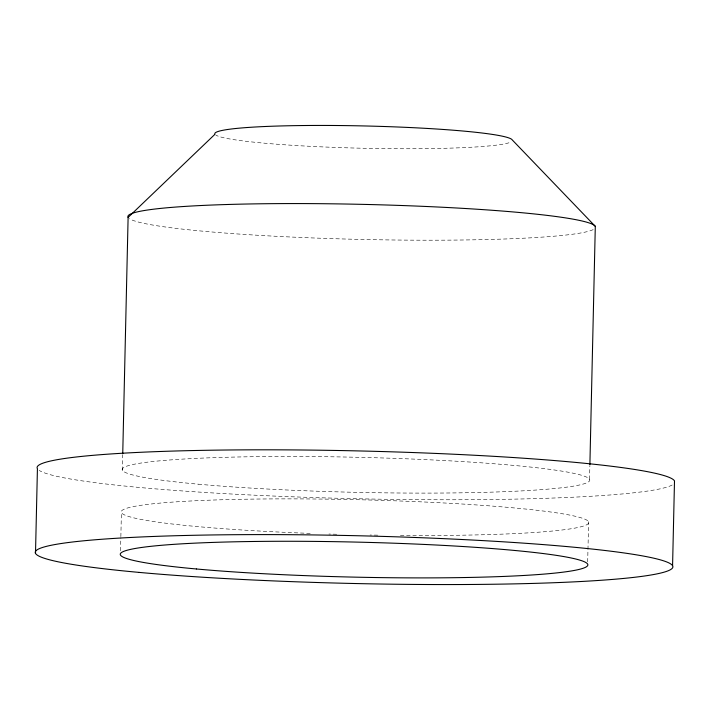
<?xml version="1.0" encoding="UTF-8"?>
<svg xmlns="http://www.w3.org/2000/svg" width="710" height="710" viewBox="0 0 710 710"><rect width="100%" height="100%" fill="white"/><g stroke="black" fill="none" stroke-linecap="round" stroke-linejoin="round"><path stroke-width="0.53" stroke-dasharray="3.55 2.66" d="M120.54 550.756L120.842 537.71M120.86 536.627L121.401 512.709M122.368 470.313L122.715 454.853M587.685 561.885L588.599 521.664M589.557 479.268L589.859 466.009M310.199 533.387A233.892 17.537 1.3 0 1 160.407 503.07A233.892 17.537 1.3 0 1 549.558 511.848A233.892 17.537 1.3 0 1 399.872 535.411M377.764 535.154A233.892 17.537 1.3 0 1 370.025 535.029M336.709 534.257A233.892 17.537 1.3 0 1 328.908 534.026M593.187 229.596A233.892 17.537 1.3 0 1 358.745 239.368A233.892 17.537 1.3 0 1 129.451 218.689M508.964 142.772A148.843 11.156 1.3 0 1 356.455 148.088A148.843 11.156 1.3 0 1 215.893 135.104M672.166 485.01A318.95 23.918 1.3 0 1 353.669 498.66A318.95 23.918 1.3 0 1 39.201 470.384M198.294 484.184A233.892 17.537 1.3 0 0 584.348 483.705A233.892 17.537 1.3 0 0 285.251 456.477A233.892 17.537 1.3 0 0 198.294 484.184"/><path stroke-width="1.06" d="M35.5 553.481L37.426 468.689A318.95 23.918 1.3 0 1 341.483 450.566A318.95 23.918 1.3 0 1 674.5 480.892L672.574 565.684M122.741 453.752L128.111 217.411L214.97 134.252A148.843 11.156 1.3 0 1 356.873 125.794A148.843 11.156 1.3 0 1 512.274 139.95L595.299 226.366L589.886 464.908M128.111 217.411A233.892 17.537 1.3 0 1 351.086 204.125A233.892 17.537 1.3 0 1 595.299 226.366M196.368 568.976A233.892 17.537 1.3 0 0 582.422 568.497A233.892 17.537 1.3 0 0 283.325 541.269A233.892 17.537 1.3 0 0 196.368 568.976M139.036 572.393A318.95 23.918 1.3 0 0 665.465 571.745A318.95 23.918 1.3 0 0 257.606 534.603A318.95 23.918 1.3 0 0 139.036 572.393"/></g></svg>
